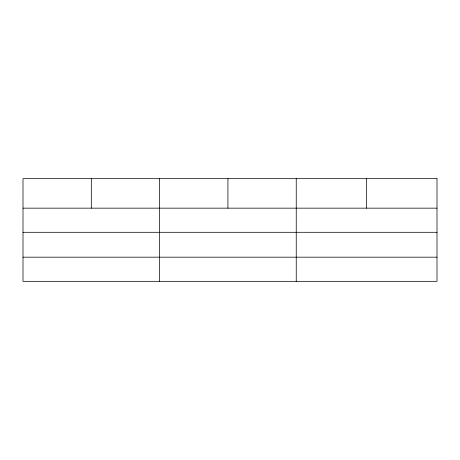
<?xml version="1.0" encoding="UTF-8"?>
<svg xmlns="http://www.w3.org/2000/svg" width="460" height="460" viewBox="0 0 460 460"><rect width="100%" height="100%" fill="white"/><g stroke="black" fill="none" stroke-linecap="round" stroke-linejoin="round"><path stroke-width="0.69" d="M23 208.156L437 208.156M23 232.3L437 232.3M23 257.18L437 257.18M366.62 178.67L366.62 208.156M296.24 178.67L296.24 281.33M227.93 178.67L227.93 208.156M159.62 178.67L159.62 281.33M91.31 178.67L91.31 208.156M437 178.67L23 178.67L23 281.33L437 281.33L437 178.67"/></g></svg>
